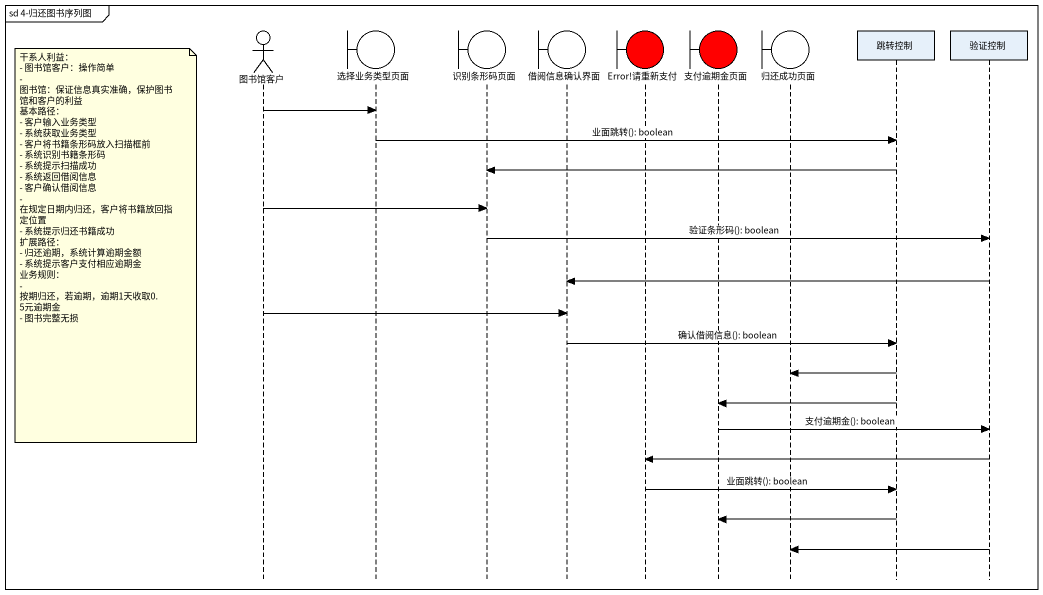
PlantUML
@startuml
mainframe sd 4-归还图书序列图
hide footbox
actor 图书馆客户
boundary 选择业务类型页面
boundary 识别条形码页面
boundary 借阅信息确认界面
boundary "Error!请重新支付" as Error_请重新支付 #FF0000
boundary 支付逾期金页面 #FF0000
boundary 归还成功页面
participant 跳转控制
participant 验证控制

图书馆客户 -> 选择业务类型页面
选择业务类型页面 -> 跳转控制 : 业面跳转(): boolean
跳转控制 -> 识别条形码页面
图书馆客户 -> 识别条形码页面
识别条形码页面 -> 验证控制 : 验证条形码(): boolean
note left of 图书馆客户
  干系人利益：
  - 图书馆客户：操作简单
  - 图书馆：保证信息真实准确，保护图书馆和客户的利益
  基本路径：
  - 客户输入业务类型
  - 系统获取业务类型
  - 客户将书籍条形码放入扫描框前
  - 系统识别书籍条形码
  - 系统提示扫描成功
  - 系统返回借阅信息
  - 客户确认借阅信息
  - 在规定日期内归还，客户将书籍放回指定位置
  - 系统提示归还书籍成功
  扩展路径：
  - 归还逾期，系统计算逾期金额
  - 系统提示客户支付相应逾期金
  业务规则：
  - 按期归还，若逾期，逾期1天收取0.5元逾期金
  - 图书完整无损
end note
验证控制 -> 借阅信息确认界面
图书馆客户 -> 借阅信息确认界面
借阅信息确认界面 -> 跳转控制 : 确认借阅信息(): boolean
跳转控制 -> 归还成功页面
跳转控制 -> 支付逾期金页面
支付逾期金页面 -> 验证控制 : 支付逾期金(): boolean
验证控制 -> Error_请重新支付
Error_请重新支付 -> 跳转控制 : 业面跳转(): boolean
跳转控制 -> 支付逾期金页面
验证控制 -> 归还成功页面
@enduml
